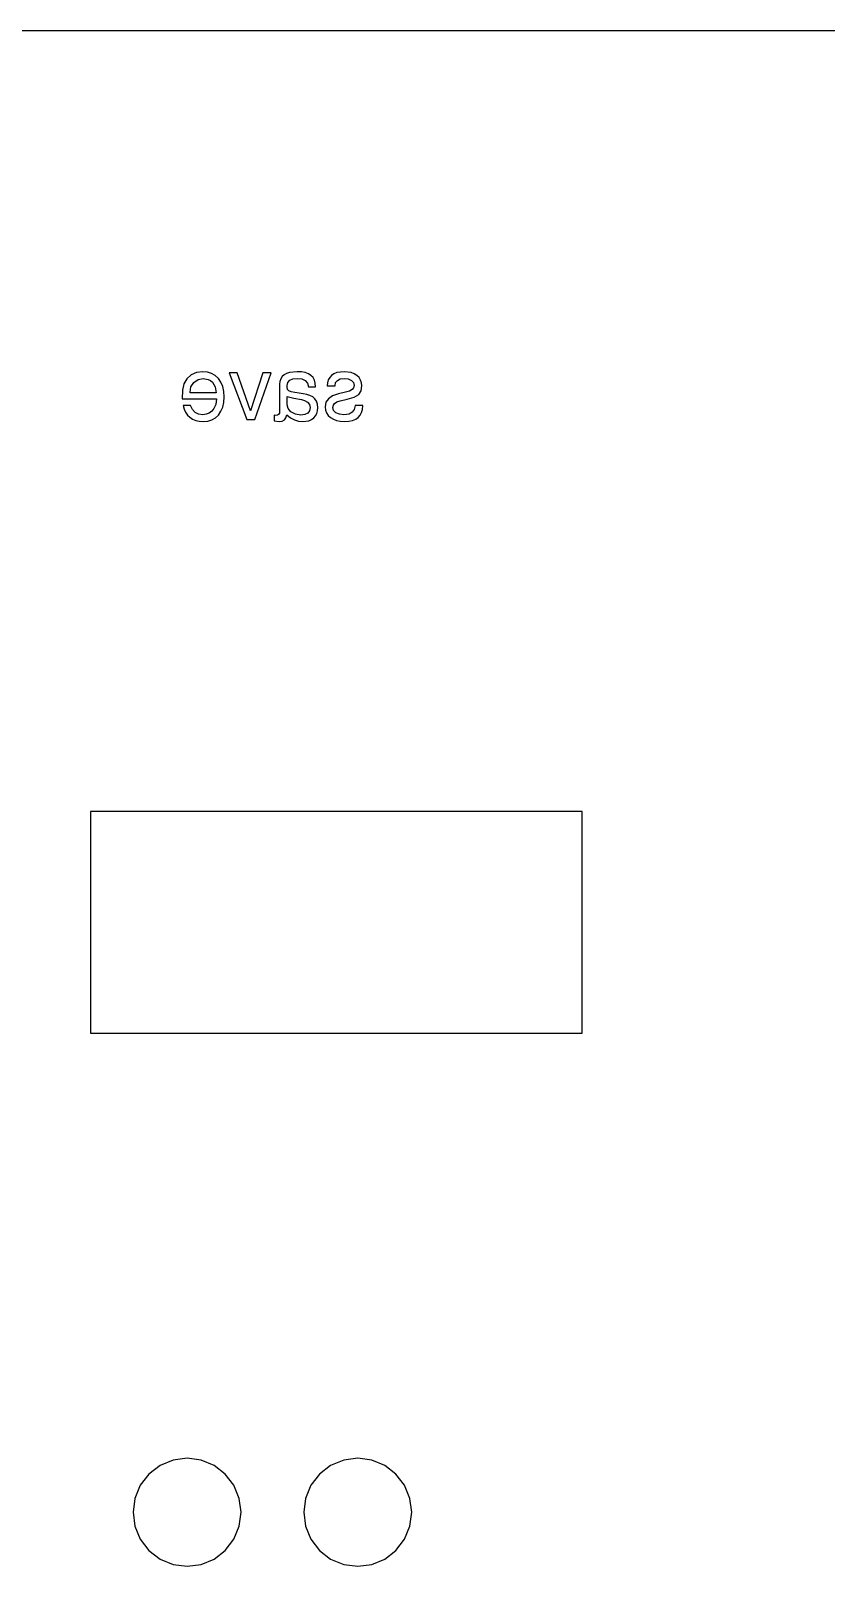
# Model space of a CAD drawing. Header units: metres. Extents: x -935 to 1094, y -1273 to 224.
# Drawn here: x 309.1 to 365.1, y 102.2 to 210.2 of the extents above; entities that cross this region are included whole.
import ezdxf

# ---------------------------------------------------------------- set-up
doc = ezdxf.new("R2010")
doc.units = ezdxf.units.M

msp = doc.modelspace()

# ---------------------------------------------------------------- linework, layer by layer
at = {"layer": 'Layer0'}
for p, q in [((536.3, 210.24), (115.91, 210.24)), ((313.3, 155.3), (313.3, 139.7)), ((347.9, 155.3), (313.3, 155.3)), ((347.9, 139.7), (347.9, 155.3)), ((313.3, 139.7), (347.9, 139.7)), ((318.2, 109.29), (317.42, 108.69)), ((319.12, 109.67), (318.2, 109.29)), ((320.1, 109.8), (319.12, 109.67)), ((321.09, 109.67), (320.1, 109.8)), ((322, 109.29), (321.09, 109.67)), ((322.79, 108.69), (322, 109.29)), ((330.2, 109.29), (329.42, 108.69)), ((331.12, 109.67), (330.2, 109.29)), ((332.1, 109.8), (331.12, 109.67)), ((333.09, 109.67), (332.1, 109.8)), ((334, 109.29), (333.09, 109.67)), ((334.79, 108.69), (334, 109.29)), ((317.42, 108.69), (316.81, 107.9)), ((323.39, 107.9), (322.79, 108.69)), ((329.42, 108.69), (328.81, 107.9)), ((335.39, 107.9), (334.79, 108.69)), ((316.43, 106.98), (316.31, 106)), ((316.81, 107.9), (316.43, 106.98)), ((323.77, 106.98), (323.39, 107.9)), ((323.9, 106), (323.77, 106.98)), ((328.43, 106.98), (328.31, 106)), ((328.81, 107.9), (328.43, 106.98)), ((335.77, 106.98), (335.39, 107.9)), ((335.9, 106), (335.77, 106.98)), ((316.31, 106), (316.43, 105.02)), ((323.77, 105.02), (323.9, 106)), ((328.31, 106), (328.43, 105.02)), ((335.77, 105.02), (335.9, 106)), ((316.43, 105.02), (316.81, 104.1)), ((323.39, 104.1), (323.77, 105.02)), ((328.43, 105.02), (328.81, 104.1)), ((335.39, 104.1), (335.77, 105.02)), ((316.81, 104.1), (317.42, 103.31)), ((322.79, 103.31), (323.39, 104.1)), ((328.81, 104.1), (329.42, 103.31)), ((334.79, 103.31), (335.39, 104.1)), ((317.42, 103.31), (318.2, 102.71)), ((318.2, 102.71), (319.12, 102.33)), ((321.09, 102.33), (322, 102.71)), ((322, 102.71), (322.79, 103.31)), ((329.42, 103.31), (330.2, 102.71)), ((330.2, 102.71), (331.12, 102.33)), ((333.09, 102.33), (334, 102.71)), ((334, 102.71), (334.79, 103.31)), ((319.12, 102.33), (320.1, 102.2)), ((320.1, 102.2), (321.09, 102.33)), ((331.12, 102.33), (332.1, 102.2)), ((332.1, 102.2), (333.09, 102.33))]:
    msp.add_line(p, q, dxfattribs=at)
at = {"layer": 'save'}
for p, q in [((320.39, 186.02), (320.09, 185.75)), ((320.39, 186.02, 0.2), (320.09, 185.75, 0.2)), ((320.77, 186.19), (320.39, 186.02)), ((320.77, 186.19, 0.2), (320.39, 186.02, 0.2)), ((320.39, 186.02), (320.39, 186.02, 0.2)), ((321.21, 186.25), (320.77, 186.19)), ((321.21, 186.25, 0.2), (320.77, 186.19, 0.2)), ((320.77, 186.19), (320.77, 186.19, 0.2)), ((321.53, 186.22), (321.21, 186.25)), ((321.53, 186.22, 0.2), (321.21, 186.25, 0.2)), ((321.21, 186.25), (321.21, 186.25, 0.2)), ((321.82, 186.13), (321.53, 186.22)), ((321.82, 186.13, 0.2), (321.53, 186.22, 0.2)), ((321.53, 186.22), (321.53, 186.22, 0.2)), ((322.08, 185.98), (321.82, 186.13)), ((322.08, 185.98, 0.2), (321.82, 186.13, 0.2)), ((321.82, 186.13), (321.82, 186.13, 0.2)), ((322.3, 185.77), (322.08, 185.98)), ((322.3, 185.77, 0.2), (322.08, 185.98, 0.2)), ((322.08, 185.98), (322.08, 185.98, 0.2)), ((323.63, 186.16), (323.05, 186.16)), ((323.05, 186.16), (324.3, 182.88)), ((323.63, 186.16, 0.2), (323.05, 186.16, 0.2)), ((323.05, 186.16, 0.2), (324.3, 182.88, 0.2)), ((323.05, 186.16), (323.05, 186.16, 0.2)), ((324.56, 183.5), (323.63, 186.16)), ((324.56, 183.5, 0.2), (323.63, 186.16, 0.2)), ((323.63, 186.16), (323.63, 186.16, 0.2)), ((325.43, 186.16), (324.56, 183.5)), ((325.43, 186.16, 0.2), (324.56, 183.5, 0.2)), ((324.87, 182.88), (326.02, 186.16)), ((324.87, 182.88, 0.2), (326.02, 186.16, 0.2)), ((326.02, 186.16), (325.43, 186.16)), ((326.02, 186.16, 0.2), (325.43, 186.16, 0.2)), ((325.43, 186.16), (325.43, 186.16, 0.2)), ((326.02, 186.16), (326.02, 186.16, 0.2)), ((326.79, 185.9), (326.69, 185.74)), ((326.79, 185.9, 0.2), (326.69, 185.74, 0.2)), ((326.92, 186.02), (326.79, 185.9)), ((326.92, 186.02, 0.2), (326.79, 185.9, 0.2)), ((326.79, 185.9), (326.79, 185.9, 0.2)), ((327.1, 186.12), (326.92, 186.02)), ((327.1, 186.12, 0.2), (326.92, 186.02, 0.2)), ((326.92, 186.02), (326.92, 186.02, 0.2)), ((327.31, 186.19), (327.1, 186.12)), ((327.31, 186.19, 0.2), (327.1, 186.12, 0.2)), ((327.1, 186.12), (327.1, 186.12, 0.2)), ((327.85, 186.25), (327.31, 186.19)), ((327.85, 186.25, 0.2), (327.31, 186.19, 0.2)), ((327.31, 186.19), (327.31, 186.19, 0.2)), ((328.15, 186.24), (327.85, 186.25)), ((328.15, 186.24, 0.2), (327.85, 186.25, 0.2)), ((327.85, 186.25), (327.85, 186.25, 0.2)), ((328.41, 186.19), (328.15, 186.24)), ((328.41, 186.19, 0.2), (328.15, 186.24, 0.2)), ((328.15, 186.24), (328.15, 186.24, 0.2)), ((328.63, 186.1), (328.41, 186.19)), ((328.63, 186.1, 0.2), (328.41, 186.19, 0.2)), ((328.41, 186.19), (328.41, 186.19, 0.2)), ((328.81, 185.99), (328.63, 186.1)), ((328.81, 185.99, 0.2), (328.63, 186.1, 0.2)), ((328.63, 186.1), (328.63, 186.1, 0.2)), ((328.96, 185.84), (328.81, 185.99)), ((328.96, 185.84, 0.2), (328.81, 185.99, 0.2)), ((328.81, 185.99), (328.81, 185.99, 0.2)), ((329.06, 185.65), (328.96, 185.84)), ((329.06, 185.65, 0.2), (328.96, 185.84, 0.2)), ((328.96, 185.84), (328.96, 185.84, 0.2)), ((330.13, 185.84), (330.03, 185.67)), ((330.13, 185.84, 0.2), (330.03, 185.67, 0.2)), ((330.26, 185.99), (330.13, 185.84)), ((330.26, 185.99, 0.2), (330.13, 185.84, 0.2)), ((330.13, 185.84), (330.13, 185.84, 0.2)), ((330.43, 186.1), (330.26, 185.99)), ((330.43, 186.1, 0.2), (330.26, 185.99, 0.2)), ((330.26, 185.99), (330.26, 185.99, 0.2)), ((330.63, 186.19), (330.43, 186.1)), ((330.63, 186.19, 0.2), (330.43, 186.1, 0.2)), ((330.43, 186.1), (330.43, 186.1, 0.2)), ((331.14, 186.25), (330.63, 186.19)), ((331.14, 186.25, 0.2), (330.63, 186.19, 0.2)), ((330.63, 186.19), (330.63, 186.19, 0.2)), ((331.65, 186.18), (331.14, 186.25)), ((331.65, 186.18, 0.2), (331.14, 186.25, 0.2)), ((331.14, 186.25), (331.14, 186.25, 0.2)), ((331.86, 186.1), (331.65, 186.18)), ((331.86, 186.1, 0.2), (331.65, 186.18, 0.2)), ((331.65, 186.18), (331.65, 186.18, 0.2)), ((332.05, 185.98), (331.86, 186.1)), ((332.05, 185.98, 0.2), (331.86, 186.1, 0.2)), ((331.86, 186.1), (331.86, 186.1, 0.2)), ((332.2, 185.83), (332.05, 185.98)), ((332.2, 185.83, 0.2), (332.05, 185.98, 0.2)), ((332.05, 185.98), (332.05, 185.98, 0.2)), ((332.31, 185.66), (332.2, 185.83)), ((332.31, 185.66, 0.2), (332.2, 185.83, 0.2)), ((332.2, 185.83), (332.2, 185.83, 0.2)), ((319.78, 184.96), (319.75, 184.35)), ((319.78, 184.96, 0.2), (319.75, 184.35, 0.2)), ((319.88, 185.39), (319.78, 184.96)), ((319.88, 185.39, 0.2), (319.78, 184.96, 0.2)), ((319.78, 184.96), (319.78, 184.96, 0.2)), ((320.09, 185.75), (319.88, 185.39)), ((320.09, 185.75, 0.2), (319.88, 185.39, 0.2)), ((319.88, 185.39), (319.88, 185.39, 0.2)), ((320.09, 185.75), (320.09, 185.75, 0.2)), ((320.31, 184.81), (320.37, 185.18)), ((320.31, 184.81, 0.2), (320.37, 185.18, 0.2)), ((320.31, 184.77), (320.31, 184.81)), ((320.31, 184.77, 0.2), (320.31, 184.81, 0.2)), ((320.31, 184.81), (320.31, 184.81, 0.2)), ((322.14, 184.77), (320.31, 184.77)), ((322.14, 184.77, 0.2), (320.31, 184.77, 0.2)), ((320.31, 184.77), (320.31, 184.77, 0.2)), ((320.37, 185.18), (320.57, 185.49)), ((320.37, 185.18, 0.2), (320.57, 185.49, 0.2)), ((320.37, 185.18), (320.37, 185.18, 0.2)), ((320.57, 185.49), (320.87, 185.7)), ((320.57, 185.49, 0.2), (320.87, 185.7, 0.2)), ((320.57, 185.49), (320.57, 185.49, 0.2)), ((320.87, 185.7), (321.22, 185.77)), ((320.87, 185.7, 0.2), (321.22, 185.77, 0.2)), ((320.87, 185.7), (320.87, 185.7, 0.2)), ((321.22, 185.77), (321.59, 185.7)), ((321.22, 185.77, 0.2), (321.59, 185.7, 0.2)), ((321.22, 185.77), (321.22, 185.77, 0.2)), ((321.59, 185.7), (321.74, 185.62)), ((321.59, 185.7, 0.2), (321.74, 185.62, 0.2)), ((321.59, 185.7), (321.59, 185.7, 0.2)), ((321.74, 185.62), (321.88, 185.5)), ((321.74, 185.62, 0.2), (321.88, 185.5, 0.2)), ((321.74, 185.62), (321.74, 185.62, 0.2)), ((321.88, 185.5), (321.99, 185.35)), ((321.88, 185.5, 0.2), (321.99, 185.35, 0.2)), ((321.88, 185.5), (321.88, 185.5, 0.2)), ((321.99, 185.35), (322.07, 185.18)), ((321.99, 185.35, 0.2), (322.07, 185.18, 0.2)), ((321.99, 185.35), (321.99, 185.35, 0.2)), ((322.07, 185.18), (322.14, 184.77)), ((322.07, 185.18, 0.2), (322.14, 184.77, 0.2)), ((322.07, 185.18), (322.07, 185.18, 0.2)), ((322.14, 184.77), (322.14, 184.77, 0.2)), ((322.48, 185.51), (322.3, 185.77)), ((322.48, 185.51, 0.2), (322.3, 185.77, 0.2)), ((322.3, 185.77), (322.3, 185.77, 0.2)), ((322.61, 185.2), (322.48, 185.51)), ((322.61, 185.2, 0.2), (322.48, 185.51, 0.2)), ((322.48, 185.51), (322.48, 185.51, 0.2)), ((322.68, 184.86), (322.61, 185.2)), ((322.68, 184.86, 0.2), (322.61, 185.2, 0.2)), ((322.61, 185.2), (322.61, 185.2, 0.2)), ((322.71, 184.48), (322.68, 184.86)), ((322.71, 184.48, 0.2), (322.68, 184.86, 0.2)), ((322.68, 184.86), (322.68, 184.86, 0.2)), ((326.63, 185.56), (326.61, 185.36)), ((326.63, 185.56, 0.2), (326.61, 185.36, 0.2)), ((326.61, 185.36), (326.61, 183.43)), ((326.61, 185.36, 0.2), (326.61, 183.43, 0.2)), ((326.61, 185.36), (326.61, 185.36, 0.2)), ((326.69, 185.74), (326.63, 185.56)), ((326.69, 185.74, 0.2), (326.63, 185.56, 0.2)), ((326.63, 185.56), (326.63, 185.56, 0.2)), ((326.69, 185.74), (326.69, 185.74, 0.2)), ((327.13, 185.28), (327.18, 185.49)), ((327.13, 185.28, 0.2), (327.18, 185.49, 0.2)), ((327.13, 185.15), (327.13, 185.28)), ((327.13, 185.15, 0.2), (327.13, 185.28, 0.2)), ((327.13, 185.28), (327.13, 185.28, 0.2)), ((327.16, 185), (327.13, 185.15)), ((327.16, 185, 0.2), (327.13, 185.15, 0.2)), ((327.13, 185.15), (327.13, 185.15, 0.2)), ((327.25, 184.9), (327.16, 185)), ((327.25, 184.9, 0.2), (327.16, 185, 0.2)), ((327.16, 185), (327.16, 185, 0.2)), ((327.18, 185.49), (327.32, 185.65)), ((327.18, 185.49, 0.2), (327.32, 185.65, 0.2)), ((327.18, 185.49), (327.18, 185.49, 0.2)), ((327.41, 184.83), (327.25, 184.9)), ((327.41, 184.83, 0.2), (327.25, 184.9, 0.2)), ((327.25, 184.9), (327.25, 184.9, 0.2)), ((327.32, 185.65), (327.55, 185.74)), ((327.32, 185.65, 0.2), (327.55, 185.74, 0.2)), ((327.32, 185.65), (327.32, 185.65, 0.2)), ((327.67, 184.78), (327.41, 184.83)), ((327.67, 184.78, 0.2), (327.41, 184.83, 0.2)), ((327.41, 184.83), (327.41, 184.83, 0.2)), ((327.55, 185.74), (327.86, 185.77)), ((327.55, 185.74, 0.2), (327.86, 185.77, 0.2)), ((327.55, 185.74), (327.55, 185.74, 0.2)), ((327.99, 184.74), (327.67, 184.78)), ((327.99, 184.74, 0.2), (327.67, 184.78, 0.2)), ((327.67, 184.78), (327.67, 184.78, 0.2)), ((327.86, 185.77), (328.18, 185.74)), ((327.86, 185.77, 0.2), (328.18, 185.74, 0.2)), ((327.86, 185.77), (327.86, 185.77, 0.2)), ((328.18, 185.74), (328.41, 185.63)), ((328.18, 185.74, 0.2), (328.41, 185.63, 0.2)), ((328.18, 185.74), (328.18, 185.74, 0.2)), ((328.41, 185.63), (328.56, 185.45)), ((328.41, 185.63, 0.2), (328.56, 185.45, 0.2)), ((328.41, 185.63), (328.41, 185.63, 0.2)), ((328.56, 185.45), (328.63, 185.19)), ((328.56, 185.45, 0.2), (328.63, 185.19, 0.2)), ((328.56, 185.45), (328.56, 185.45, 0.2)), ((328.63, 185.19), (329.14, 185.19)), ((328.63, 185.19, 0.2), (329.14, 185.19, 0.2)), ((328.63, 185.19), (328.63, 185.19, 0.2)), ((329.12, 185.44), (329.06, 185.65)), ((329.12, 185.44, 0.2), (329.06, 185.65, 0.2)), ((329.06, 185.65), (329.06, 185.65, 0.2)), ((329.14, 185.19), (329.12, 185.44)), ((329.14, 185.19, 0.2), (329.12, 185.44, 0.2)), ((329.12, 185.44), (329.12, 185.44, 0.2)), ((329.14, 185.19), (329.14, 185.19, 0.2)), ((329.97, 185.47), (329.95, 185.25)), ((329.97, 185.47, 0.2), (329.95, 185.25, 0.2)), ((329.95, 185.25), (330.51, 185.25)), ((329.95, 185.25, 0.2), (330.51, 185.25, 0.2)), ((329.95, 185.25), (329.95, 185.25, 0.2)), ((330.03, 185.67), (329.97, 185.47)), ((330.03, 185.67, 0.2), (329.97, 185.47, 0.2)), ((329.97, 185.47), (329.97, 185.47, 0.2)), ((330.03, 185.67), (330.03, 185.67, 0.2)), ((330.51, 185.25), (330.55, 185.48)), ((330.51, 185.25, 0.2), (330.55, 185.48, 0.2)), ((330.51, 185.25), (330.51, 185.25, 0.2)), ((330.55, 185.48), (330.67, 185.64)), ((330.55, 185.48, 0.2), (330.67, 185.64, 0.2)), ((330.55, 185.48), (330.55, 185.48, 0.2)), ((330.67, 185.64), (330.87, 185.74)), ((330.67, 185.64, 0.2), (330.87, 185.74, 0.2)), ((330.67, 185.64), (330.67, 185.64, 0.2)), ((331.24, 184.81), (330.74, 184.69)), ((331.24, 184.81, 0.2), (330.74, 184.69, 0.2)), ((330.87, 185.74), (331.15, 185.77)), ((330.87, 185.74, 0.2), (331.15, 185.77, 0.2)), ((330.87, 185.74), (330.87, 185.74, 0.2)), ((331.15, 185.77), (331.44, 185.74)), ((331.15, 185.77, 0.2), (331.44, 185.74, 0.2)), ((331.15, 185.77), (331.15, 185.77, 0.2)), ((331.52, 184.89), (331.24, 184.81)), ((331.52, 184.89, 0.2), (331.24, 184.81, 0.2)), ((331.24, 184.81), (331.24, 184.81, 0.2)), ((331.44, 185.74), (331.66, 185.64)), ((331.44, 185.74, 0.2), (331.66, 185.64, 0.2)), ((331.44, 185.74), (331.44, 185.74, 0.2)), ((331.71, 184.99), (331.52, 184.89)), ((331.71, 184.99, 0.2), (331.52, 184.89, 0.2)), ((331.52, 184.89), (331.52, 184.89, 0.2)), ((331.66, 185.64), (331.8, 185.48)), ((331.66, 185.64, 0.2), (331.8, 185.48, 0.2)), ((331.66, 185.64), (331.66, 185.64, 0.2)), ((331.81, 185.12), (331.71, 184.99)), ((331.81, 185.12, 0.2), (331.71, 184.99, 0.2)), ((331.71, 184.99), (331.71, 184.99, 0.2)), ((331.8, 185.48), (331.85, 185.28)), ((331.8, 185.48, 0.2), (331.85, 185.28, 0.2)), ((331.8, 185.48), (331.8, 185.48, 0.2)), ((331.85, 185.28), (331.81, 185.12)), ((331.85, 185.28, 0.2), (331.81, 185.12, 0.2)), ((331.81, 185.12), (331.81, 185.12, 0.2)), ((331.85, 185.28), (331.85, 185.28, 0.2)), ((332.17, 184.65), (332.34, 184.91)), ((332.17, 184.65, 0.2), (332.34, 184.91, 0.2)), ((332.37, 185.47), (332.31, 185.66)), ((332.37, 185.47, 0.2), (332.31, 185.66, 0.2)), ((332.31, 185.66), (332.31, 185.66, 0.2)), ((332.34, 184.91), (332.39, 185.25)), ((332.34, 184.91, 0.2), (332.39, 185.25, 0.2)), ((332.34, 184.91), (332.34, 184.91, 0.2)), ((332.39, 185.25), (332.37, 185.47)), ((332.39, 185.25, 0.2), (332.37, 185.47, 0.2)), ((332.37, 185.47), (332.37, 185.47, 0.2)), ((332.39, 185.25), (332.39, 185.25, 0.2)), ((319.75, 184.35), (322.16, 184.35)), ((319.75, 184.35, 0.2), (322.16, 184.35, 0.2)), ((319.75, 184.35), (319.75, 184.35, 0.2)), ((320.34, 183.88), (319.82, 183.88)), ((319.82, 183.88), (319.89, 183.62)), ((320.34, 183.88, 0.2), (319.82, 183.88, 0.2)), ((319.82, 183.88, 0.2), (319.89, 183.62, 0.2)), ((319.82, 183.88), (319.82, 183.88, 0.2)), ((320.48, 183.59), (320.34, 183.88)), ((320.48, 183.59, 0.2), (320.34, 183.88, 0.2)), ((320.34, 183.88), (320.34, 183.88, 0.2)), ((322.12, 183.95), (321.99, 183.65)), ((322.12, 183.95, 0.2), (321.99, 183.65, 0.2)), ((322.16, 184.35), (322.12, 183.95)), ((322.16, 184.35, 0.2), (322.12, 183.95, 0.2)), ((322.12, 183.95), (322.12, 183.95, 0.2)), ((322.16, 184.35), (322.16, 184.35, 0.2)), ((322.48, 183.46), (322.61, 183.76)), ((322.48, 183.46, 0.2), (322.61, 183.76, 0.2)), ((322.61, 183.76), (322.68, 184.09)), ((322.61, 183.76, 0.2), (322.68, 184.09, 0.2)), ((322.61, 183.76), (322.61, 183.76, 0.2)), ((322.68, 184.09), (322.71, 184.48)), ((322.68, 184.09, 0.2), (322.71, 184.48, 0.2)), ((322.68, 184.09), (322.68, 184.09, 0.2)), ((322.71, 184.48), (322.71, 184.48, 0.2)), ((327.13, 183.91), (327.13, 184.5)), ((327.13, 184.5), (327.6, 184.38)), ((327.13, 183.91, 0.2), (327.13, 184.5, 0.2)), ((327.13, 184.5, 0.2), (327.6, 184.38, 0.2)), ((327.13, 184.5), (327.13, 184.5, 0.2)), ((327.2, 183.66), (327.13, 183.91)), ((327.2, 183.66, 0.2), (327.13, 183.91, 0.2)), ((327.13, 183.91), (327.13, 183.91, 0.2)), ((327.6, 184.38), (328.15, 184.29)), ((327.6, 184.38, 0.2), (328.15, 184.29, 0.2)), ((327.6, 184.38), (327.6, 184.38, 0.2)), ((328.26, 184.7), (327.99, 184.74)), ((328.26, 184.7, 0.2), (327.99, 184.74, 0.2)), ((327.99, 184.74), (327.99, 184.74, 0.2)), ((328.15, 184.29), (328.37, 184.23)), ((328.15, 184.29, 0.2), (328.37, 184.23, 0.2)), ((328.15, 184.29), (328.15, 184.29, 0.2)), ((328.52, 184.64), (328.26, 184.7)), ((328.52, 184.64, 0.2), (328.26, 184.7, 0.2)), ((328.26, 184.7), (328.26, 184.7, 0.2)), ((328.37, 184.23), (328.57, 184.11)), ((328.37, 184.23, 0.2), (328.57, 184.11, 0.2)), ((328.37, 184.23), (328.37, 184.23, 0.2)), ((328.74, 184.57), (328.52, 184.64)), ((328.74, 184.57, 0.2), (328.52, 184.64, 0.2)), ((328.52, 184.64), (328.52, 184.64, 0.2)), ((328.57, 184.11), (328.71, 183.94)), ((328.57, 184.11, 0.2), (328.71, 183.94, 0.2)), ((328.57, 184.11), (328.57, 184.11, 0.2)), ((328.71, 183.94), (328.75, 183.72)), ((328.71, 183.94, 0.2), (328.75, 183.72, 0.2)), ((328.71, 183.94), (328.71, 183.94, 0.2)), ((328.75, 183.72), (328.71, 183.5)), ((328.75, 183.72, 0.2), (328.71, 183.5, 0.2)), ((328.94, 184.48), (328.74, 184.57)), ((328.94, 184.48, 0.2), (328.74, 184.57, 0.2)), ((328.74, 184.57), (328.74, 184.57, 0.2)), ((328.75, 183.72), (328.75, 183.72, 0.2)), ((329.09, 184.35), (328.94, 184.48)), ((329.09, 184.35, 0.2), (328.94, 184.48, 0.2)), ((328.94, 184.48), (328.94, 184.48, 0.2)), ((329.21, 184.18), (329.09, 184.35)), ((329.21, 184.18, 0.2), (329.09, 184.35, 0.2)), ((329.09, 184.35), (329.09, 184.35, 0.2)), ((329.27, 183.97), (329.21, 184.18)), ((329.27, 183.97, 0.2), (329.21, 184.18, 0.2)), ((329.21, 184.18), (329.21, 184.18, 0.2)), ((329.3, 183.71), (329.27, 183.97)), ((329.3, 183.71, 0.2), (329.27, 183.97, 0.2)), ((329.27, 183.97), (329.27, 183.97, 0.2)), ((329.28, 183.5), (329.3, 183.71)), ((329.28, 183.5, 0.2), (329.3, 183.71, 0.2)), ((329.3, 183.71), (329.3, 183.71, 0.2)), ((329.87, 184.1), (329.82, 183.78)), ((329.87, 184.1, 0.2), (329.82, 183.78, 0.2)), ((329.82, 183.78), (329.84, 183.55)), ((329.82, 183.78, 0.2), (329.84, 183.55, 0.2)), ((329.82, 183.78), (329.82, 183.78, 0.2)), ((330.04, 184.35), (329.87, 184.1)), ((330.04, 184.35, 0.2), (329.87, 184.1, 0.2)), ((329.87, 184.1), (329.87, 184.1, 0.2)), ((330.32, 184.55), (330.04, 184.35)), ((330.32, 184.55, 0.2), (330.04, 184.35, 0.2)), ((330.04, 184.35), (330.04, 184.35, 0.2)), ((330.74, 184.69), (330.32, 184.55)), ((330.74, 184.69, 0.2), (330.32, 184.55, 0.2)), ((330.32, 184.55), (330.32, 184.55, 0.2)), ((330.36, 183.73), (330.39, 183.9)), ((330.36, 183.73, 0.2), (330.39, 183.9, 0.2)), ((330.41, 183.52), (330.36, 183.73)), ((330.41, 183.52, 0.2), (330.36, 183.73, 0.2)), ((330.36, 183.73), (330.36, 183.73, 0.2)), ((330.39, 183.9), (330.48, 184.02)), ((330.39, 183.9, 0.2), (330.48, 184.02, 0.2)), ((330.39, 183.9), (330.39, 183.9, 0.2)), ((330.48, 184.02), (330.64, 184.12)), ((330.48, 184.02, 0.2), (330.64, 184.12, 0.2)), ((330.48, 184.02), (330.48, 184.02, 0.2)), ((330.64, 184.12), (330.87, 184.19)), ((330.64, 184.12, 0.2), (330.87, 184.19, 0.2)), ((330.64, 184.12), (330.64, 184.12, 0.2)), ((330.74, 184.69), (330.74, 184.69, 0.2)), ((330.87, 184.19), (331.36, 184.31)), ((330.87, 184.19, 0.2), (331.36, 184.31, 0.2)), ((330.87, 184.19), (330.87, 184.19, 0.2)), ((331.36, 184.31), (331.85, 184.46)), ((331.36, 184.31, 0.2), (331.85, 184.46, 0.2)), ((331.36, 184.31), (331.36, 184.31, 0.2)), ((331.85, 184.46), (332.17, 184.65)), ((331.85, 184.46, 0.2), (332.17, 184.65, 0.2)), ((331.85, 184.46), (331.85, 184.46, 0.2)), ((331.93, 183.86), (331.86, 183.59)), ((331.93, 183.86, 0.2), (331.86, 183.59, 0.2)), ((332.46, 183.86), (331.93, 183.86)), ((332.46, 183.86, 0.2), (331.93, 183.86, 0.2)), ((331.93, 183.86), (331.93, 183.86, 0.2)), ((332.17, 184.65), (332.17, 184.65, 0.2)), ((332.44, 183.6), (332.46, 183.86)), ((332.44, 183.6, 0.2), (332.46, 183.86, 0.2)), ((332.46, 183.86), (332.46, 183.86, 0.2)), ((319.89, 183.62), (319.99, 183.4)), ((319.89, 183.62, 0.2), (319.99, 183.4, 0.2)), ((319.89, 183.62), (319.89, 183.62, 0.2)), ((319.99, 183.4), (320.12, 183.2)), ((319.99, 183.4, 0.2), (320.12, 183.2, 0.2)), ((319.99, 183.4), (319.99, 183.4, 0.2)), ((320.12, 183.2), (320.29, 183.04)), ((320.12, 183.2, 0.2), (320.29, 183.04, 0.2)), ((320.12, 183.2), (320.12, 183.2, 0.2)), ((320.29, 183.04), (320.48, 182.91)), ((320.29, 183.04, 0.2), (320.48, 182.91, 0.2)), ((320.29, 183.04), (320.29, 183.04, 0.2)), ((320.67, 183.38), (320.48, 183.59)), ((320.67, 183.38, 0.2), (320.48, 183.59, 0.2)), ((320.48, 183.59), (320.48, 183.59, 0.2)), ((320.48, 182.91), (320.71, 182.81)), ((320.48, 182.91, 0.2), (320.71, 182.81, 0.2)), ((320.48, 182.91), (320.48, 182.91, 0.2)), ((320.91, 183.26), (320.67, 183.38)), ((320.91, 183.26, 0.2), (320.67, 183.38, 0.2)), ((320.67, 183.38), (320.67, 183.38, 0.2)), ((320.71, 182.81), (320.95, 182.76)), ((320.71, 182.81, 0.2), (320.95, 182.76, 0.2)), ((320.71, 182.81), (320.71, 182.81, 0.2)), ((321.2, 183.22), (320.91, 183.26)), ((321.2, 183.22, 0.2), (320.91, 183.26, 0.2)), ((320.91, 183.26), (320.91, 183.26, 0.2)), ((320.95, 182.76), (321.22, 182.74)), ((320.95, 182.76, 0.2), (321.22, 182.74, 0.2)), ((320.95, 182.76), (320.95, 182.76, 0.2)), ((321.45, 183.25), (321.2, 183.22)), ((321.45, 183.25, 0.2), (321.2, 183.22, 0.2)), ((321.2, 183.22), (321.2, 183.22, 0.2)), ((321.22, 182.74), (321.55, 182.77)), ((321.22, 182.74, 0.2), (321.55, 182.77, 0.2)), ((321.22, 182.74), (321.22, 182.74, 0.2)), ((321.66, 183.33), (321.45, 183.25)), ((321.66, 183.33, 0.2), (321.45, 183.25, 0.2)), ((321.45, 183.25), (321.45, 183.25, 0.2)), ((321.55, 182.77), (321.84, 182.85)), ((321.55, 182.77, 0.2), (321.84, 182.85, 0.2)), ((321.55, 182.77), (321.55, 182.77, 0.2)), ((321.84, 183.46), (321.66, 183.33)), ((321.84, 183.46, 0.2), (321.66, 183.33, 0.2)), ((321.66, 183.33), (321.66, 183.33, 0.2)), ((321.99, 183.65), (321.84, 183.46)), ((321.99, 183.65, 0.2), (321.84, 183.46, 0.2)), ((321.84, 183.46), (321.84, 183.46, 0.2)), ((321.84, 182.85), (322.09, 183)), ((321.84, 182.85, 0.2), (322.09, 183, 0.2)), ((321.84, 182.85), (321.84, 182.85, 0.2)), ((321.99, 183.65), (321.99, 183.65, 0.2)), ((322.09, 183), (322.31, 183.2)), ((322.09, 183, 0.2), (322.31, 183.2, 0.2)), ((322.09, 183), (322.09, 183, 0.2)), ((322.31, 183.2), (322.48, 183.46)), ((322.31, 183.2, 0.2), (322.48, 183.46, 0.2)), ((322.31, 183.2), (322.31, 183.2, 0.2)), ((322.48, 183.46), (322.48, 183.46, 0.2)), ((324.3, 182.88), (324.87, 182.88)), ((324.3, 182.88, 0.2), (324.87, 182.88, 0.2)), ((324.3, 182.88), (324.3, 182.88, 0.2)), ((324.56, 183.5), (324.56, 183.5, 0.2)), ((324.87, 182.88), (324.87, 182.88, 0.2)), ((326.33, 183.17), (326.22, 183.19)), ((326.22, 183.19), (326.22, 182.79)), ((326.33, 183.17, 0.2), (326.22, 183.19, 0.2)), ((326.22, 183.19, 0.2), (326.22, 182.79, 0.2)), ((326.22, 183.19), (326.22, 183.19, 0.2)), ((326.22, 182.79), (326.57, 182.74)), ((326.22, 182.79, 0.2), (326.57, 182.74, 0.2)), ((326.22, 182.79), (326.22, 182.79, 0.2)), ((326.45, 183.19), (326.33, 183.17)), ((326.45, 183.19, 0.2), (326.33, 183.17, 0.2)), ((326.33, 183.17), (326.33, 183.17, 0.2)), ((326.54, 183.24), (326.45, 183.19)), ((326.54, 183.24, 0.2), (326.45, 183.19, 0.2)), ((326.45, 183.19), (326.45, 183.19, 0.2)), ((326.59, 183.32), (326.54, 183.24)), ((326.59, 183.32, 0.2), (326.54, 183.24, 0.2)), ((326.54, 183.24), (326.54, 183.24, 0.2)), ((326.57, 182.74), (326.79, 182.77)), ((326.57, 182.74, 0.2), (326.79, 182.77, 0.2)), ((326.57, 182.74), (326.57, 182.74, 0.2)), ((326.61, 183.43), (326.59, 183.32)), ((326.61, 183.43, 0.2), (326.59, 183.32, 0.2)), ((326.59, 183.32), (326.59, 183.32, 0.2)), ((326.61, 183.43), (326.61, 183.43, 0.2)), ((326.79, 182.77), (326.95, 182.85)), ((326.79, 182.77, 0.2), (326.95, 182.85, 0.2)), ((326.79, 182.77), (326.79, 182.77, 0.2)), ((326.95, 182.85), (327.05, 183)), ((326.95, 182.85, 0.2), (327.05, 183, 0.2)), ((326.95, 182.85), (326.95, 182.85, 0.2)), ((327.05, 183), (327.11, 183.22)), ((327.05, 183, 0.2), (327.11, 183.22, 0.2)), ((327.05, 183), (327.05, 183, 0.2)), ((327.11, 183.22), (327.38, 183.01)), ((327.11, 183.22, 0.2), (327.38, 183.01, 0.2)), ((327.11, 183.22), (327.11, 183.22, 0.2)), ((327.4, 183.42), (327.2, 183.66)), ((327.4, 183.42, 0.2), (327.2, 183.66, 0.2)), ((327.2, 183.66), (327.2, 183.66, 0.2)), ((327.38, 183.01), (327.65, 182.86)), ((327.38, 183.01, 0.2), (327.65, 182.86, 0.2)), ((327.38, 183.01), (327.38, 183.01, 0.2)), ((327.72, 183.25), (327.4, 183.42)), ((327.72, 183.25, 0.2), (327.4, 183.42, 0.2)), ((327.4, 183.42), (327.4, 183.42, 0.2)), ((327.65, 182.86), (327.93, 182.77)), ((327.65, 182.86, 0.2), (327.93, 182.77, 0.2)), ((327.65, 182.86), (327.65, 182.86, 0.2)), ((328.11, 183.2), (327.72, 183.25)), ((328.11, 183.2, 0.2), (327.72, 183.25, 0.2)), ((327.72, 183.25), (327.72, 183.25, 0.2)), ((327.93, 182.77), (328.22, 182.74)), ((327.93, 182.77, 0.2), (328.22, 182.74, 0.2)), ((327.93, 182.77), (327.93, 182.77, 0.2)), ((328.38, 183.23), (328.11, 183.2)), ((328.38, 183.23, 0.2), (328.11, 183.2, 0.2)), ((328.11, 183.2), (328.11, 183.2, 0.2)), ((328.22, 182.74), (328.67, 182.8)), ((328.22, 182.74, 0.2), (328.67, 182.8, 0.2)), ((328.22, 182.74), (328.22, 182.74, 0.2)), ((328.59, 183.33), (328.38, 183.23)), ((328.59, 183.33, 0.2), (328.38, 183.23, 0.2)), ((328.38, 183.23), (328.38, 183.23, 0.2)), ((328.71, 183.5), (328.59, 183.33)), ((328.71, 183.5, 0.2), (328.59, 183.33, 0.2)), ((328.59, 183.33), (328.59, 183.33, 0.2)), ((328.67, 182.8), (328.85, 182.89)), ((328.67, 182.8, 0.2), (328.85, 182.89, 0.2)), ((328.67, 182.8), (328.67, 182.8, 0.2)), ((328.71, 183.5), (328.71, 183.5, 0.2)), ((328.85, 182.89), (329.01, 183)), ((328.85, 182.89, 0.2), (329.01, 183, 0.2)), ((328.85, 182.89), (328.85, 182.89, 0.2)), ((329.01, 183), (329.14, 183.14)), ((329.01, 183, 0.2), (329.14, 183.14, 0.2)), ((329.01, 183), (329.01, 183, 0.2)), ((329.14, 183.14), (329.23, 183.31)), ((329.14, 183.14, 0.2), (329.23, 183.31, 0.2)), ((329.14, 183.14), (329.14, 183.14, 0.2)), ((329.23, 183.31), (329.28, 183.5)), ((329.23, 183.31, 0.2), (329.28, 183.5, 0.2)), ((329.23, 183.31), (329.23, 183.31, 0.2)), ((329.28, 183.5), (329.28, 183.5, 0.2)), ((329.84, 183.55), (329.91, 183.35)), ((329.84, 183.55, 0.2), (329.91, 183.35, 0.2)), ((329.84, 183.55), (329.84, 183.55, 0.2)), ((329.91, 183.35), (330.02, 183.17)), ((329.91, 183.35, 0.2), (330.02, 183.17, 0.2)), ((329.91, 183.35), (329.91, 183.35, 0.2)), ((330.02, 183.17), (330.19, 183.02)), ((330.02, 183.17, 0.2), (330.19, 183.02, 0.2)), ((330.02, 183.17), (330.02, 183.17, 0.2)), ((330.19, 183.02), (330.39, 182.9)), ((330.19, 183.02, 0.2), (330.39, 182.9, 0.2)), ((330.19, 183.02), (330.19, 183.02, 0.2)), ((330.39, 182.9), (330.62, 182.81)), ((330.39, 182.9, 0.2), (330.62, 182.81, 0.2)), ((330.39, 182.9), (330.39, 182.9, 0.2)), ((330.57, 183.36), (330.41, 183.52)), ((330.57, 183.36, 0.2), (330.41, 183.52, 0.2)), ((330.41, 183.52), (330.41, 183.52, 0.2)), ((330.81, 183.26), (330.57, 183.36)), ((330.81, 183.26, 0.2), (330.57, 183.36, 0.2)), ((330.57, 183.36), (330.57, 183.36, 0.2)), ((330.62, 182.81), (330.88, 182.76)), ((330.62, 182.81, 0.2), (330.88, 182.76, 0.2)), ((330.62, 182.81), (330.62, 182.81, 0.2)), ((331.12, 183.22), (330.81, 183.26)), ((331.12, 183.22, 0.2), (330.81, 183.26, 0.2)), ((330.81, 183.26), (330.81, 183.26, 0.2)), ((330.88, 182.76), (331.18, 182.74)), ((330.88, 182.76, 0.2), (331.18, 182.74, 0.2)), ((330.88, 182.76), (330.88, 182.76, 0.2)), ((331.49, 183.26), (331.12, 183.22)), ((331.49, 183.26, 0.2), (331.12, 183.22, 0.2)), ((331.12, 183.22), (331.12, 183.22, 0.2)), ((331.18, 182.74), (331.48, 182.76)), ((331.18, 182.74, 0.2), (331.48, 182.76, 0.2)), ((331.18, 182.74), (331.18, 182.74, 0.2)), ((331.48, 182.76), (331.74, 182.81)), ((331.48, 182.76, 0.2), (331.74, 182.81, 0.2)), ((331.48, 182.76), (331.48, 182.76, 0.2)), ((331.72, 183.39), (331.49, 183.26)), ((331.72, 183.39, 0.2), (331.49, 183.26, 0.2)), ((331.49, 183.26), (331.49, 183.26, 0.2)), ((331.86, 183.59), (331.72, 183.39)), ((331.86, 183.59, 0.2), (331.72, 183.39, 0.2)), ((331.72, 183.39), (331.72, 183.39, 0.2)), ((331.74, 182.81), (331.96, 182.9)), ((331.74, 182.81, 0.2), (331.96, 182.9, 0.2)), ((331.74, 182.81), (331.74, 182.81, 0.2)), ((331.86, 183.59), (331.86, 183.59, 0.2)), ((331.96, 182.9), (332.14, 183.02)), ((331.96, 182.9, 0.2), (332.14, 183.02, 0.2)), ((331.96, 182.9), (331.96, 182.9, 0.2)), ((332.14, 183.02), (332.28, 183.18)), ((332.14, 183.02, 0.2), (332.28, 183.18, 0.2)), ((332.14, 183.02), (332.14, 183.02, 0.2)), ((332.28, 183.18), (332.38, 183.37)), ((332.28, 183.18, 0.2), (332.38, 183.37, 0.2)), ((332.28, 183.18), (332.28, 183.18, 0.2)), ((332.38, 183.37), (332.44, 183.6)), ((332.38, 183.37, 0.2), (332.44, 183.6, 0.2)), ((332.38, 183.37), (332.38, 183.37, 0.2)), ((332.44, 183.6), (332.44, 183.6, 0.2))]:
    msp.add_line(p, q, dxfattribs=at)

doc.saveas('drawing.dxf')
